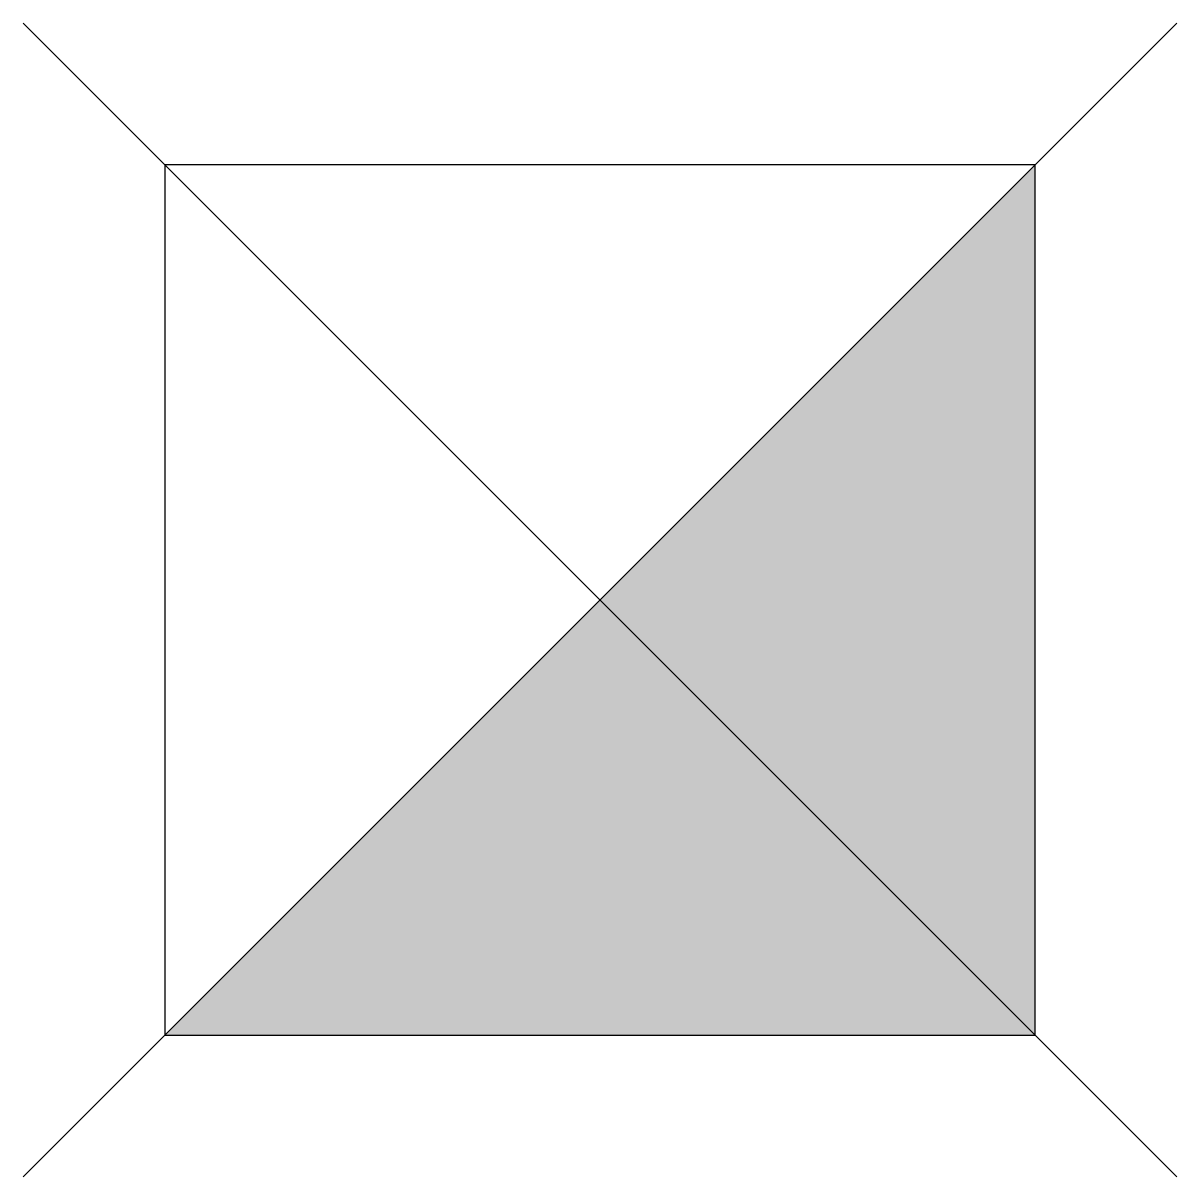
# Model space of a CAD drawing. Extents: x -2.65 to 2.65, y -2.65 to 2.65.
import ezdxf

# ---------------------------------------------------------------- set-up
doc = ezdxf.new("R2010")
doc.units = 0
doc.header["$LTSCALE"] = 0.2

msp = doc.modelspace()

# ---------------------------------------------------------------- hatches: boundary and pattern name
h = msp.add_hatch(color=256)
h.dxf.hatch_style = 1
h.paths.add_polyline_path([(2, 2), (-2, -2), (2, -2)])

# ---------------------------------------------------------------- linework, layer by layer
for p, q in [((-2.6517, -2.6517), (2.6517, 2.6517)), ((2.6517, -2.6517), (-2.6517, 2.6517)), ((-2, -2), (2, 2))]:
    msp.add_line(p, q)
msp.add_lwpolyline([(-2, -2), (2, -2), (2, 2), (-2, 2)], close=True)

doc.saveas('drawing.dxf')
